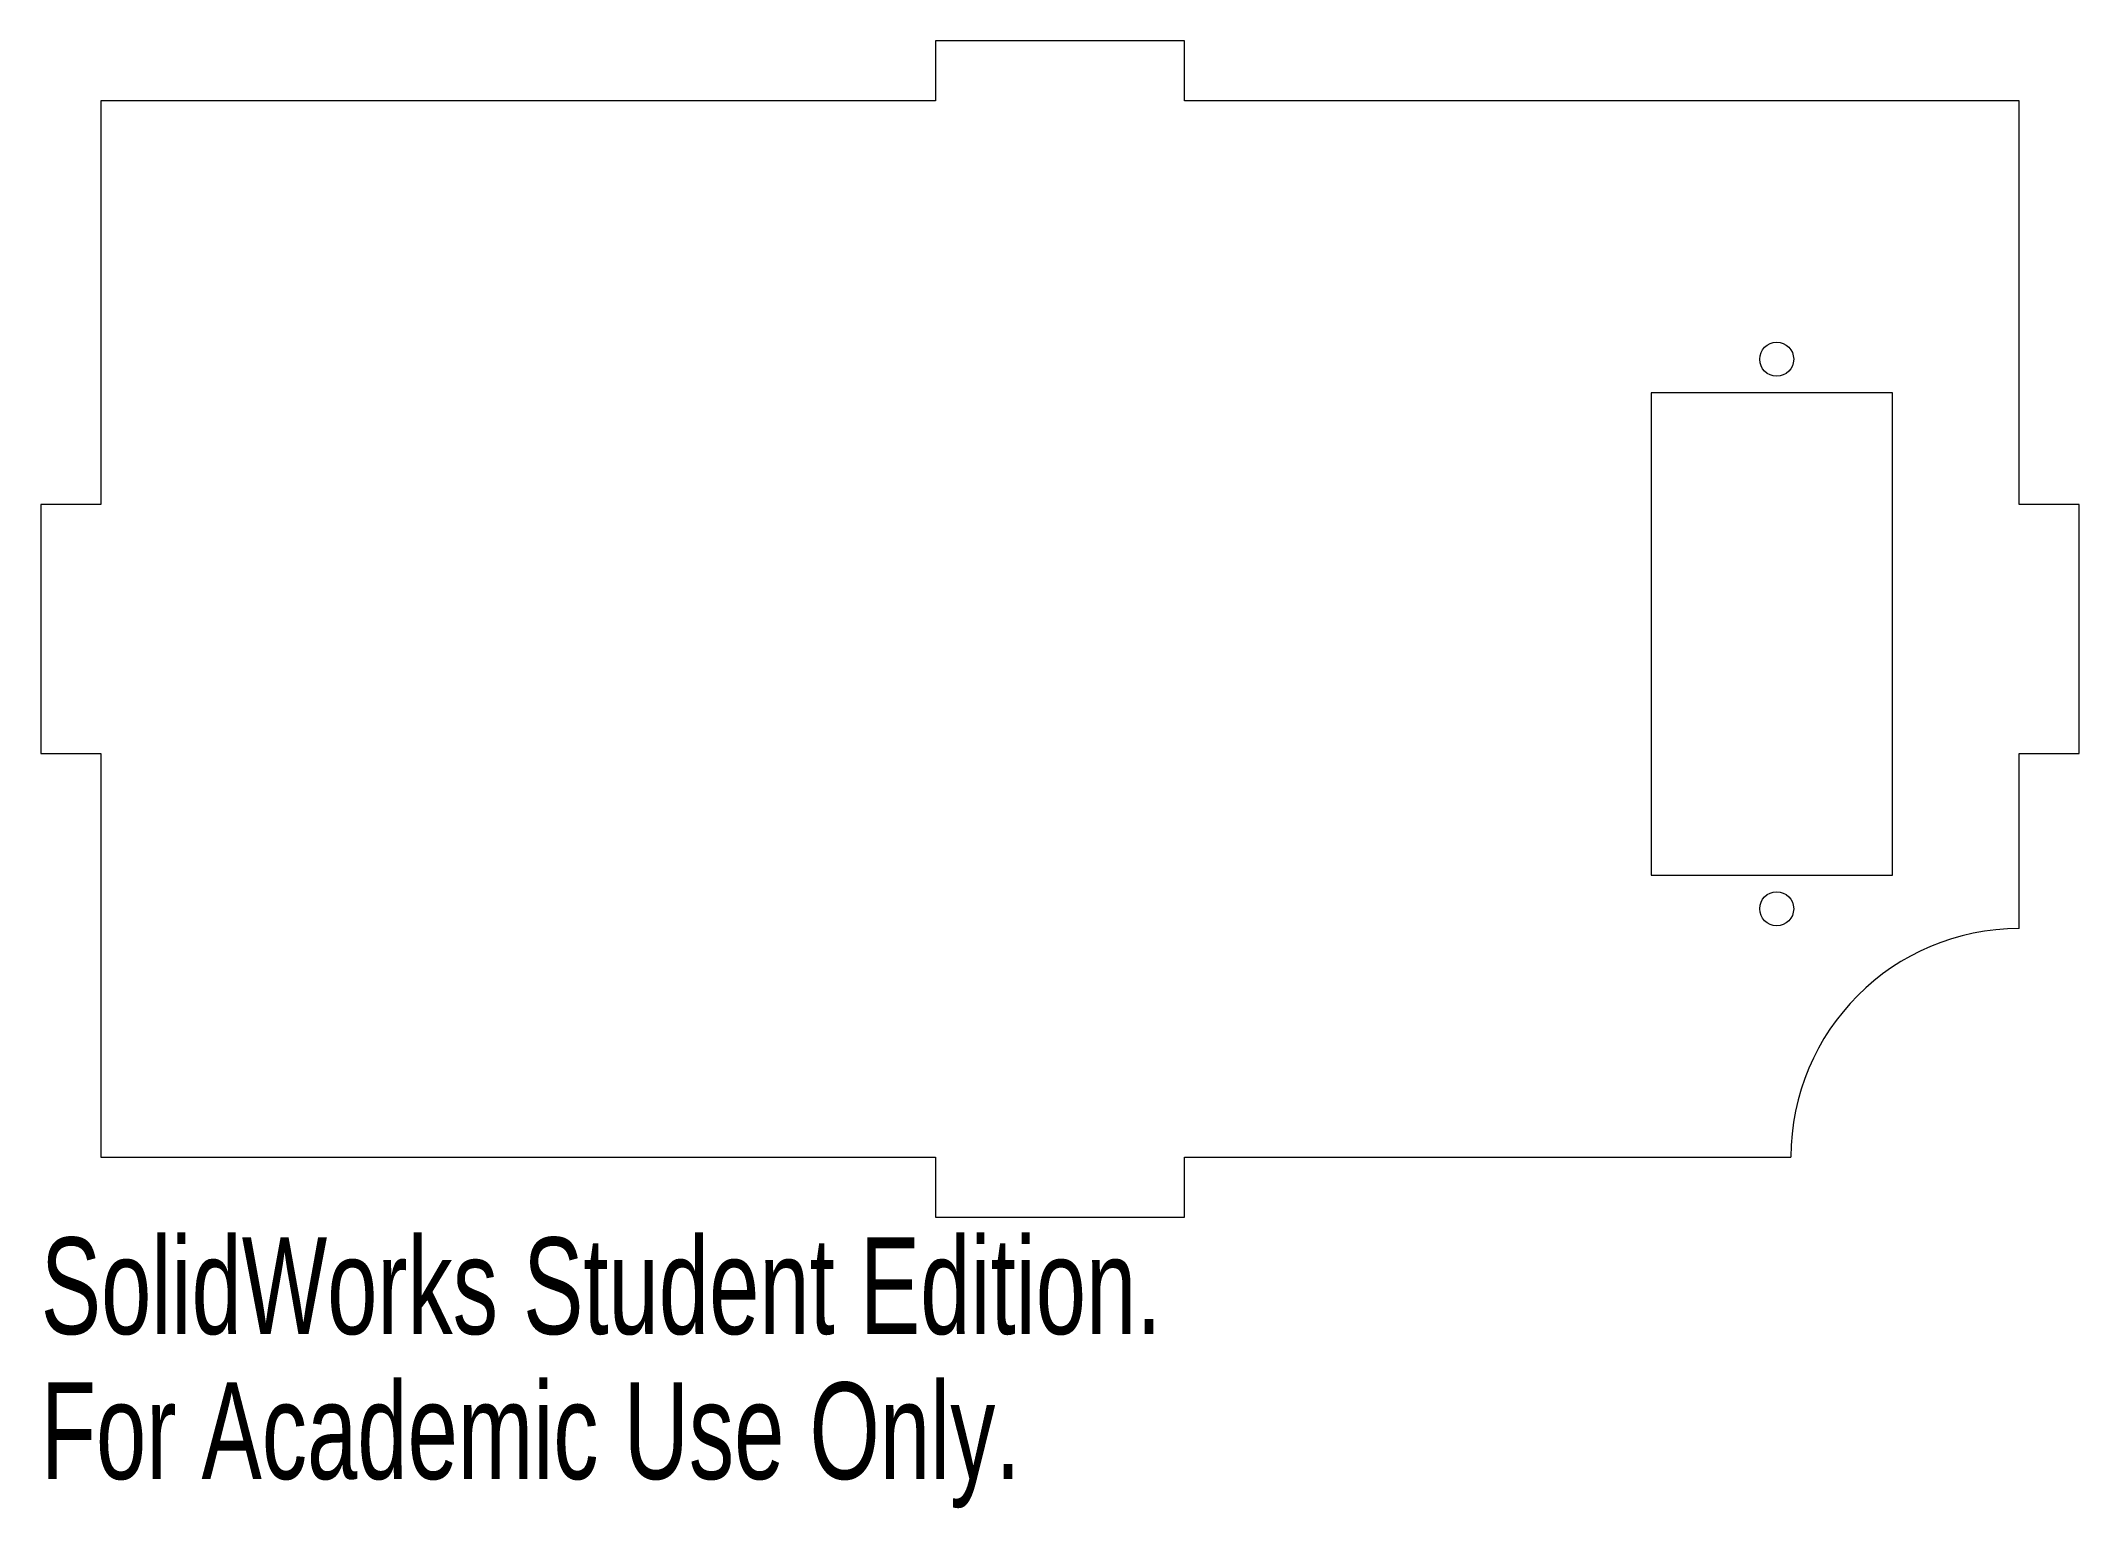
# Model space of a CAD drawing. Header units: inches. Extents: x -0.12 to 3.9, y -0.69 to 2.2.
import ezdxf

# ---------------------------------------------------------------- set-up
doc = ezdxf.new("R2010")
doc.units = ezdxf.units.IN
doc.header["$MEASUREMENT"] = 0
doc.styles.add('SLDTEXTSTYLE0', font='TXT', dxfattribs={"width": 0.7})

msp = doc.modelspace()

# ---------------------------------------------------------------- linework, layer by layer
at = {"color": 7, "linetype": 'Continuous', "lineweight": 15}
for p, q in [((1.645, 2.1981), (1.645, 2.08)), ((2.135, 2.1981), (1.645, 2.1981)), ((2.135, 2.08), (2.135, 2.1981)), ((0, 2.08), (0, 1.285)), ((1.645, 2.08), (0, 2.08)), ((3.78, 2.08), (2.135, 2.08)), ((3.78, 1.285), (3.78, 2.08)), ((3.53, 1.505), (3.055, 1.505)), ((3.055, 1.505), (3.055, 0.555)), ((3.53, 0.555), (3.53, 1.505)), ((-0.1181, 1.285), (-0.1181, 0.795)), ((0, 1.285), (-0.1181, 1.285)), ((3.8981, 1.285), (3.78, 1.285)), ((3.8981, 0.795), (3.8981, 1.285)), ((-0.1181, 0.795), (0, 0.795)), ((0, 0.795), (0, 0)), ((3.78, 0.795), (3.8981, 0.795)), ((3.78, 0.45), (3.78, 0.795)), ((3.055, 0.555), (3.53, 0.555)), ((0, 0), (1.645, 0)), ((1.645, 0), (1.645, -0.1181)), ((2.135, 0), (3.33, 0)), ((2.135, -0.1181), (2.135, 0)), ((1.645, -0.1181), (2.135, -0.1181))]:
    msp.add_line(p, q, dxfattribs=at)
for centre in [(3.302, 1.571), (3.302, 0.489)]:
    msp.add_circle(centre, 0.0335, dxfattribs=at)
msp.add_arc((3.78, 0), 0.45, 90, 180, dxfattribs=at)

# ---------------------------------------------------------------- texts
at = {"color": 7, "linetype": 'Continuous', "char_height": 0.1903, "attachment_point": 1, "style": 'SLDTEXTSTYLE0'}
for s, insert in [('SolidWorks Student Edition.', (-0.1181, -0.1583)), ('For Academic Use Only.', (-0.1181, -0.4437))]:
    msp.add_mtext(s, dxfattribs=dict(at, insert=insert))

doc.saveas('drawing.dxf')
